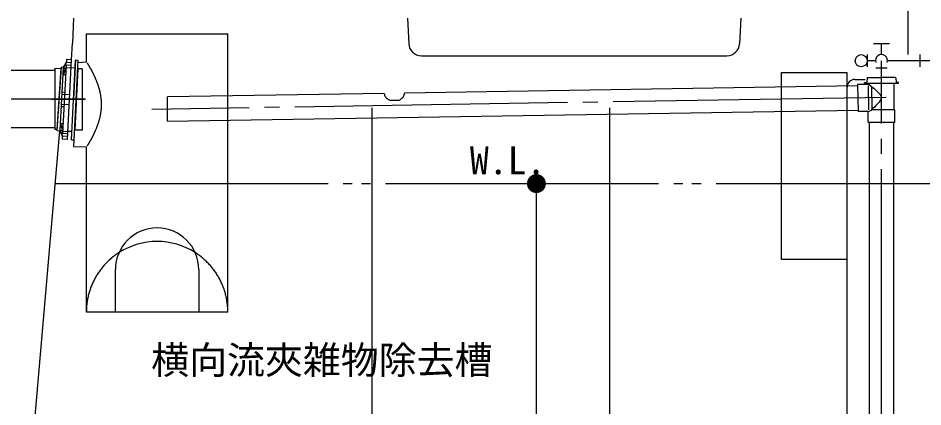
# Model space of a CAD drawing. Units: millimetres, scale not verified. Extents: x -8093 to 8093, y -5792 to 5792.
# Drawn here: x -6184 to -4394, y -2754 to -1985 of the extents above; entities that cross this region are included whole.
import ezdxf
from ezdxf.enums import TextEntityAlignment as Align

# ---------------------------------------------------------------- set-up
doc = ezdxf.new("R2010")
doc.units = ezdxf.units.MM
doc.header["$LTSCALE"] = 30
for name, pattern in [('LONG_CHAIN', [21, 18, -1, 1, -1]), ('LONG_DASHED1', [7, 6, -1]), ('LONG_DASHED2', [13, 12, -1]), ('LONG_DOUBLE_CHAIN', [21.8, 18, -1, 0.6, -0.6, 0.6, -1])]:
    doc.linetypes.add(name, pattern=pattern)
doc.layers.add('0-1_00クル-フ-0躯体', color=3, linetype='Continuous', lineweight=25)
doc.layers.add('0-3_00クル-フ-6寸法', color=132, linetype='Continuous', lineweight=25)
doc.styles.add('ＭＳ ゴシック', font='')
doc.styles.get('ＭＳ ゴシック').set_extended_font_data('MS Gothic')

msp = doc.modelspace()

# ---------------------------------------------------------------- linework, layer by layer
at = {"layer": '0-1_00クル-フ-0躯体', "linetype": 'LONG_CHAIN'}
for p, q in [((-4424.38, -1649.27), (-4424.38, -2057.27)), ((-4476.38, -3453.69), (-4476.38, -2098.93)), ((-6050.94, -2145.27), (-6320.19, -2145.27)), ((-6051.68, -2145.78), (-6118.18, -2145.78)), ((-4467.38, -2142.05), (-5919.61, -2165.44))]:
    msp.add_line(p, q, dxfattribs=at)
at = {"layer": '0-1_00クル-フ-0躯体'}
for p, q in [((-6074.48, -1984.96), (-6077.08, -2034.63)), ((-5414.29, -1984.96), (-5411.64, -2035.58)), ((-4754.48, -1984.96), (-4757.13, -2035.58)), ((-6049.38, -2015.78), (-5769.38, -2015.78)), ((-6049.38, -2071.73), (-6049.38, -2015.78)), ((-5769.38, -2566.78), (-5769.38, -2015.78)), ((-6078.8, -2067.37), (-6077.08, -2034.63)), ((-4492.5, -2035.08), (-4460.26, -2035.08)), ((-4476.38, -2057.28), (-4476.38, -2035.08)), ((-4504.38, -2057.28), (-4504.38, -2081.26)), ((-4504.38, -2057.63), (-4504.38, -2080.91)), ((-4400.38, -2057.28), (-4400.38, -2081.26)), ((-4400.38, -2057.63), (-4400.38, -2080.91)), ((-6094.5, -2083.96), (-6088.91, -2072.87)), ((-6094.42, -2082.45), (-6088.83, -2071.23)), ((-6088.64, -2067.74), (-6088.91, -2072.87)), ((-6078.93, -2073.39), (-6088.91, -2072.87)), ((-6079.11, -2067.24), (-6087.59, -2066.79)), ((-6086.85, -2224.55), (-6078.63, -2067.76)), ((-6078.89, -2225.47), (-6070.64, -2068.18)), ((-6066.12, -2067.92), (-6075.07, -2238.71)), ((-6070.62, -2067.68), (-6074.75, -2146.58)), ((-6070.62, -2067.68), (-6066.12, -2067.92)), ((-6066.36, -2072.47), (-6049.38, -2071.73)), ((-5386.67, -2059.27), (-4782.1, -2059.27)), ((-4488.38, -2069.27), (-4504.39, -2069.27)), ((-4476.38, -2102.7), (-4476.38, -2069.27)), ((-4280.88, -2069.27), (-4464.39, -2069.27)), ((-6111.69, -2088.27), (-6321.12, -2088.27)), ((-6111.69, -2083.88), (-6099.82, -2084.5)), ((-6111.69, -2083.88), (-6111.69, -2205.4)), ((-6099.82, -2084.5), (-6107.98, -2205.6)), ((-6106.9, -2207.98), (-6098.49, -2082.25)), ((-6100.94, -2206.79), (-6094.42, -2082.45)), ((-6098.49, -2082.25), (-6099.82, -2084.5)), ((-6094.42, -2082.46), (-6098.49, -2082.25)), ((-6089.21, -2078.44), (-6096.27, -2213.33)), ((-6095.18, -2096.93), (-6089.59, -2085.71)), ((-6095.03, -2093.94), (-6089.44, -2082.85)), ((-6094.5, -2083.96), (-6090.11, -2084.19)), ((-6094.32, -2080.46), (-6094.49, -2083.66)), ((-6093.27, -2079.51), (-6092.97, -2079.53)), ((-6089.44, -2082.85), (-6079.45, -2083.38)), ((-6079.19, -2078.46), (-6088.68, -2077.97)), ((-6071.45, -2083.66), (-6081.44, -2083.14)), ((-6066.02, -2085.08), (-6072.38, -2206.48)), ((-4544.38, -3469.85), (-4544.38, -2092.27)), ((-4464.89, -2084.07), (-4487.88, -2084.07)), ((-6090.19, -2097.19), (-6095.18, -2096.93)), ((-4529.38, -2106.37), (-4508.38, -2106.37)), ((-4504.93, -2103.65), (-4505.36, -2111.73)), ((-4503.94, -2102.7), (-4476.38, -2102.7)), ((-4448.83, -2102.7), (-4476.38, -2102.7)), ((-4447.83, -2103.65), (-4447.41, -2111.73)), ((-4523.87, -2118.95), (-5419.97, -2133.39)), ((-4523.91, -2116.82), (-4522.83, -2169.51)), ((-4502.84, -2116.09), (-4523.62, -2116.51)), ((-4509.88, -2112.2), (-4505.86, -2112.2)), ((-4509.88, -2113.7), (-4509.88, -2112.2)), ((-4509.88, -2113.7), (-4442.88, -2113.7)), ((-4501.2, -2166.6), (-4501.97, -2118.61)), ((-4500.88, -2113.7), (-4500.88, -2114.09)), ((-4500.88, -2116.05), (-4496.55, -2119.81)), ((-4496.21, -2120.55), (-4495.28, -2165.98)), ((-4451.88, -2113.7), (-4451.88, -2165.7)), ((-4442.88, -2112.2), (-4446.91, -2112.2)), ((-4442.88, -2113.7), (-4442.88, -2112.2)), ((-6097.2, -2135.39), (-6082.22, -2136.17)), ((-6096.96, -2130.89), (-6091.97, -2131.15)), ((-5459.96, -2134.03), (-5888.57, -2140.93)), ((-5888.57, -2188.94), (-5888.57, -2140.93)), ((-5448.69, -2147.27), (-5430.8, -2146.98)), ((-6098.48, -2159.85), (-6093.49, -2160.11)), ((-6098.24, -2155.36), (-6083.26, -2156.14)), ((-5484.38, -2162.27), (-5484.38, -3447.27)), ((-5014.38, -2162.27), (-5014.38, -3447.27)), ((-5888.57, -2188.94), (-4522.89, -2166.95)), ((-4505.07, -2169.44), (-4522.53, -2169.8)), ((-4503.03, -2169.4), (-4495.42, -2166.76)), ((-4503.03, -2190.9), (-4503.03, -2171.44)), ((-4450.73, -2166.7), (-4495.1, -2166.7)), ((-4449.73, -2190.9), (-4449.73, -2167.7)), ((-6100.42, -2196.8), (-6096.02, -2208.41)), ((-6095.27, -2194.08), (-6100.26, -2193.82)), ((-6100.26, -2193.82), (-6095.87, -2205.56)), ((-4476.38, -2191.2), (-4502.73, -2191.2)), ((-4500.38, -3029.89), (-4500.38, -2191.2)), ((-4450.03, -2191.2), (-4476.38, -2191.2)), ((-4452.38, -2191.2), (-4452.38, -3029.89)), ((-6111.69, -2202.27), (-6321.12, -2202.27)), ((-6102.15, -2208.23), (-6154.38, -2805.27)), ((-6107.98, -2205.6), (-6111.69, -2205.4)), ((-6106.9, -2207.98), (-6107.98, -2205.6)), ((-6101.02, -2208.29), (-6106.9, -2207.98)), ((-6101.12, -2210.28), (-6100.95, -2207.09)), ((-6101.02, -2208.3), (-6096.63, -2220.04)), ((-6100.94, -2206.79), (-6096.55, -2207.02)), ((-6100.94, -2206.79), (-6096.54, -2218.4)), ((-6100.18, -2211.33), (-6099.88, -2211.35)), ((-6096.81, -2223.53), (-6096.54, -2218.4)), ((-6086.55, -2218.92), (-6096.54, -2218.4)), ((-6096.02, -2208.41), (-6086.03, -2208.94)), ((-6086.29, -2213.85), (-6095.78, -2213.35)), ((-6078.05, -2209.49), (-6088.04, -2208.97)), ((-6087.37, -2225.02), (-6095.86, -2224.58)), ((-6087.37, -2225.02), (-6095.86, -2224.58)), ((-6078.89, -2225.47), (-6074.39, -2225.7)), ((-6075.07, -2238.71), (-6049.38, -2239.82)), ((-6049.38, -2566.78), (-6049.38, -2239.82)), ((-5991.88, -2564.96), (-5991.88, -2482.46)), ((-5826.88, -2482.46), (-5826.88, -2564.96)), ((-5769.38, -2566.78), (-6049.38, -2566.78))]:
    msp.add_line(p, q, dxfattribs=at)
at = {"layer": '0-1_00クル-フ-0躯体', "linetype": 'LONG_DASHED2'}
msp.add_line((-6082.04, -2209.28), (-6086.05, -2209.28), dxfattribs=at)
at = {"layer": '0-1_00クル-フ-0躯体', "linetype": 'LONG_DASHED1'}
msp.add_line((-4544.38, -2805.27), (-4544.38, -2302.56), dxfattribs=at)
at = {"layer": '0-1_00クル-フ-0躯体', "linetype": 'LONG_DOUBLE_CHAIN'}
msp.add_line((-6111.25, -2312.27), (-3797.51, -2312.27), dxfattribs=at)
at = {"layer": '0-1_00クル-フ-0躯体'}
for points in [[(-6045.16, -2077.33), (-6045.31, -2077.08), (-6045.46, -2076.84), (-6045.59, -2076.61), (-6045.73, -2076.39), (-6045.86, -2076.16), (-6046, -2075.93), (-6046.15, -2075.69), (-6046.29, -2075.45), (-6046.43, -2075.22), (-6046.56, -2075), (-6046.69, -2074.79), (-6046.81, -2074.59), (-6046.91, -2074.42), (-6047.01, -2074.27), (-6047.08, -2074.14), (-6047.15, -2074.03), (-6047.2, -2073.95), (-6047.25, -2073.87), (-6047.28, -2073.81), (-6047.31, -2073.77), (-6047.33, -2073.73), (-6047.35, -2073.71), (-6047.36, -2073.68), (-6047.37, -2073.67), (-6047.38, -2073.66), (-6047.38, -2073.65), (-6047.38, -2073.65), (-6047.38, -2073.65)], [(-6057.69, -2085.08), (-6057.69, -2206.48), (-6072.38, -2206.48), (-6073.43, -2207.42)], [(-6057.69, -2085.08), (-6066.02, -2085.08), (-6066.97, -2084.03)], [(-6034.44, -2097.19), (-6034.82, -2096.42), (-6035.18, -2095.67), (-6035.54, -2094.95), (-6035.87, -2094.27), (-6036.18, -2093.65), (-6036.46, -2093.08), (-6036.73, -2092.54), (-6037, -2092.02), (-6037.26, -2091.52), (-6037.53, -2091.01), (-6037.81, -2090.48), (-6038.1, -2089.93), (-6038.41, -2089.34), (-6038.74, -2088.72), (-6039.09, -2088.09), (-6039.43, -2087.45), (-6039.77, -2086.81), (-6040.11, -2086.2), (-6040.43, -2085.61), (-6040.73, -2085.06), (-6041.01, -2084.56), (-6041.26, -2084.1), (-6041.5, -2083.67), (-6041.72, -2083.27), (-6041.94, -2082.88), (-6042.16, -2082.49), (-6042.39, -2082.1), (-6042.62, -2081.69), (-6042.87, -2081.27), (-6043.13, -2080.82), (-6043.39, -2080.37), (-6043.65, -2079.91), (-6043.91, -2079.47), (-6044.16, -2079.03), (-6044.4, -2078.63), (-6044.62, -2078.25), (-6044.82, -2077.91), (-6045, -2077.61), (-6045.16, -2077.33)], [(-4544.38, -2462.27), (-4674.38, -2462.27), (-4674.38, -2092.27), (-4544.38, -2092.27)], [(-6022.3, -2130.44), (-6022.5, -2129.6), (-6022.73, -2128.72), (-6022.98, -2127.78), (-6023.25, -2126.78), (-6023.55, -2125.73), (-6023.85, -2124.63), (-6024.17, -2123.52), (-6024.5, -2122.42), (-6024.82, -2121.34), (-6025.13, -2120.3), (-6025.43, -2119.33), (-6025.71, -2118.43), (-6025.98, -2117.6), (-6026.24, -2116.82), (-6026.5, -2116.06), (-6026.77, -2115.31), (-6027.05, -2114.56), (-6027.34, -2113.78), (-6027.66, -2112.95), (-6028, -2112.07), (-6028.36, -2111.14), (-6028.74, -2110.18), (-6029.13, -2109.21), (-6029.52, -2108.24), (-6029.9, -2107.3), (-6030.27, -2106.4), (-6030.62, -2105.56), (-6030.94, -2104.79), (-6031.25, -2104.08), (-6031.54, -2103.41), (-6031.82, -2102.77), (-6032.1, -2102.15), (-6032.39, -2101.52), (-6032.69, -2100.88), (-6033, -2100.21), (-6033.34, -2099.49), (-6033.7, -2098.74), (-6034.07, -2097.97), (-6034.44, -2097.19)], [(-4544.38, -3353.43), (-4544.38, -2803.35), (-4544.38, -2121.37)], [(-4496.22, -2120.1), (-4495.54, -2120.61), (-4493.73, -2122.03), (-4491.11, -2124.17), (-4488, -2126.85), (-4484.72, -2129.9), (-4481.59, -2133.14), (-4478.95, -2136.39), (-4477.1, -2139.47), (-4476.38, -2142.2)], [(-6020.31, -2169.83), (-6020.15, -2168.7), (-6020.01, -2167.64), (-6019.89, -2166.65), (-6019.79, -2165.73), (-6019.7, -2164.85), (-6019.63, -2163.98), (-6019.57, -2163.12), (-6019.52, -2162.24), (-6019.48, -2161.31), (-6019.45, -2160.32), (-6019.43, -2159.26), (-6019.41, -2158.13), (-6019.4, -2156.97), (-6019.4, -2155.78), (-6019.4, -2154.59), (-6019.41, -2153.42), (-6019.43, -2152.29), (-6019.45, -2151.23), (-6019.48, -2150.24), (-6019.52, -2149.32), (-6019.57, -2148.43), (-6019.63, -2147.57), (-6019.7, -2146.71), (-6019.79, -2145.82), (-6019.89, -2144.9), (-6020.01, -2143.91), (-6020.15, -2142.85), (-6020.31, -2141.72), (-6020.48, -2140.55), (-6020.65, -2139.37), (-6020.84, -2138.18), (-6021.03, -2137.02), (-6021.21, -2135.9), (-6021.39, -2134.85), (-6021.57, -2133.87), (-6021.75, -2132.97), (-6021.92, -2132.1), (-6022.11, -2131.27), (-6022.3, -2130.44)], [(-4476.38, -2142.2), (-4476.99, -2144.96), (-4478.71, -2148.11), (-4481.22, -2151.47), (-4484.21, -2154.83), (-4487.36, -2158.02), (-4490.36, -2160.82), (-4492.89, -2163.07), (-4494.64, -2164.55), (-4495.3, -2165.09)], [(-6030.94, -2206.76), (-6030.62, -2205.99), (-6030.27, -2205.15), (-6029.9, -2204.25), (-6029.52, -2203.31), (-6029.13, -2202.34), (-6028.74, -2201.37), (-6028.36, -2200.41), (-6028, -2199.48), (-6027.66, -2198.6), (-6027.34, -2197.77), (-6027.05, -2196.99), (-6026.77, -2196.24), (-6026.5, -2195.49), (-6026.24, -2194.73), (-6025.98, -2193.95), (-6025.71, -2193.12), (-6025.43, -2192.22), (-6025.13, -2191.25), (-6024.82, -2190.21), (-6024.5, -2189.13), (-6024.17, -2188.03), (-6023.85, -2186.92), (-6023.55, -2185.83), (-6023.25, -2184.77), (-6022.98, -2183.77), (-6022.73, -2182.83), (-6022.5, -2181.96), (-6022.3, -2181.11), (-6022.11, -2180.28), (-6021.92, -2179.45), (-6021.75, -2178.59), (-6021.57, -2177.68), (-6021.39, -2176.71), (-6021.21, -2175.65), (-6021.03, -2174.53), (-6020.84, -2173.37), (-6020.65, -2172.19), (-6020.48, -2171), (-6020.31, -2169.83)], [(-6042.62, -2229.86), (-6042.39, -2229.45), (-6042.16, -2229.06), (-6041.94, -2228.67), (-6041.72, -2228.28), (-6041.5, -2227.88), (-6041.26, -2227.45), (-6041.01, -2226.99), (-6040.73, -2226.49), (-6040.43, -2225.94), (-6040.11, -2225.36), (-6039.77, -2224.74), (-6039.43, -2224.11), (-6039.09, -2223.47), (-6038.74, -2222.83), (-6038.41, -2222.21), (-6038.1, -2221.62), (-6037.81, -2221.07), (-6037.53, -2220.55), (-6037.26, -2220.04), (-6037, -2219.53), (-6036.73, -2219.01), (-6036.46, -2218.47), (-6036.18, -2217.9), (-6035.87, -2217.28), (-6035.54, -2216.6), (-6035.18, -2215.88), (-6034.82, -2215.13), (-6034.44, -2214.36), (-6034.07, -2213.58), (-6033.7, -2212.81), (-6033.34, -2212.06), (-6033, -2211.35), (-6032.69, -2210.67), (-6032.39, -2210.03), (-6032.1, -2209.41), (-6031.82, -2208.78), (-6031.54, -2208.14), (-6031.25, -2207.48), (-6030.94, -2206.76)], [(-6047.38, -2237.9), (-6047.38, -2237.9), (-6047.38, -2237.9), (-6047.38, -2237.89), (-6047.37, -2237.88), (-6047.36, -2237.87), (-6047.35, -2237.85), (-6047.33, -2237.82), (-6047.31, -2237.78), (-6047.28, -2237.74), (-6047.25, -2237.68), (-6047.2, -2237.61), (-6047.15, -2237.52), (-6047.08, -2237.41), (-6047.01, -2237.28), (-6046.91, -2237.13), (-6046.81, -2236.96), (-6046.69, -2236.77), (-6046.56, -2236.55), (-6046.43, -2236.33), (-6046.29, -2236.1), (-6046.15, -2235.86), (-6046, -2235.63), (-6045.86, -2235.39), (-6045.73, -2235.17), (-6045.59, -2234.94), (-6045.46, -2234.71), (-6045.31, -2234.48), (-6045.16, -2234.22), (-6045, -2233.94), (-6044.82, -2233.64), (-6044.62, -2233.3), (-6044.4, -2232.93), (-6044.16, -2232.52), (-6043.91, -2232.09), (-6043.65, -2231.64), (-6043.39, -2231.19), (-6043.13, -2230.73), (-6042.87, -2230.29), (-6042.62, -2229.86)]]:
    msp.add_lwpolyline(points, dxfattribs=at)
msp.add_circle((-4516.38, -2069.27), 11.99, dxfattribs=at)
for centre, radius, start, end in [((-5386.67, -2034.27), 25, 183, 270), ((-4782.1, -2034.27), 25, 270, 357), ((-4476.38, -2069.27), 11.99, 343.40184, 196.59816), ((-6087.65, -2067.79), 1, 87, 177), ((-6079.13, -2067.74), 0.5, 357, 87), ((-6093.32, -2080.51), 1, 87, 177), ((-6088.71, -2078.47), 0.5, 87, 177), ((-4529.38, -2121.37), 15, 90, 180), ((-4505.86, -2111.7), 0.5, 270, 357), ((-4503.94, -2103.7), 1, 90, 177), ((-4448.83, -2103.7), 1, 3, 90), ((-4446.91, -2111.7), 0.5, 183, 270), ((-4523.61, -2116.81), 0.3, 91.17, 181.17), ((-4502.88, -2114.09), 2, 271.17, 0), ((-4497.21, -2120.57), 1, 1.17, 49.00992), ((-5447.91, -2133.73), 12.06, 181.43747, 215.3514), ((-5444.61, -2131.48), 16.04, 215.08288, 234.48451), ((-5441.77, -2127.56), 20.89, 234.39858, 250.65815), ((-5438.35, -2127.5), 20.89, 291.18718, 307.44675), ((-5435.39, -2131.33), 16.04, 307.36082, 326.76245), ((-5432.02, -2133.47), 12.06, 326.49392, 0.40785), ((-4450.88, -2165.7), 1, 180, 270), ((-4522.53, -2169.5), 0.3, 181.17, 271.17), ((-4505.03, -2171.44), 2, 0, 91.17), ((-4496.28, -2166), 1, 289.16391, 1.17), ((-4495.1, -2167.7), 1, 90, 109.16391), ((-4450.73, -2167.7), 1, 0, 90), ((-4502.73, -2190.9), 0.3, 180, 270), ((-4450.03, -2190.9), 0.3, 270, 0), ((-6100.12, -2210.34), 1, 177, 267), ((-6095.75, -2212.85), 0.5, 177, 267), ((-6095.81, -2223.58), 1, 177, 267), ((-6087.35, -2224.52), 0.5, 267, 357), ((-5909.38, -2482.47), 82.49, 0.00729, 179.99271)]:
    msp.add_arc(centre, radius, start, end, dxfattribs=at)
msp.add_ellipse((-5909.38, -2566.78), major_axis=(140, 0), ratio=0.999999, start_param=1.0031336, end_param=2.1384591, dxfattribs=at)
at = {"layer": '0-1_00クル-フ-0躯体', "linetype": 'LONG_DASHED2'}
for major_axis, start_param, end_param in [((-140, 0), 5.2800472, 6.2831853), ((140, 0), 6.2831853, 7.2863234)]:
    msp.add_ellipse((-5909.38, -2566.78), major_axis=major_axis, ratio=0.999999, start_param=start_param, end_param=end_param, dxfattribs=at)
at = {"layer": '0-3_00クル-フ-6寸法', "color": 4}
for p in [(-5279.01, -2312.27), (-5159.01, -3497.27)]:
    msp.add_line(p, (-5159.01, -2312.27), dxfattribs=at)
at = {"layer": '0-3_00クル-フ-6寸法'}
for points in [[(-5159.01, -2312.27), (-5177.72, -2311.09), (-5177.43, -2308.76)], [(-5159.01, -2312.27), (-5177.43, -2308.76), (-5176.84, -2306.48)], [(-5159.01, -2312.27), (-5176.84, -2306.48), (-5175.97, -2304.29)], [(-5159.01, -2312.27), (-5175.97, -2304.29), (-5174.84, -2302.22)], [(-5159.01, -2312.27), (-5174.84, -2302.22), (-5173.46, -2300.32)], [(-5159.01, -2312.27), (-5173.46, -2300.32), (-5171.84, -2298.6)], [(-5159.01, -2312.27), (-5171.84, -2298.6), (-5170.03, -2297.1)], [(-5159.01, -2312.27), (-5170.03, -2297.1), (-5168.04, -2295.84)], [(-5159.01, -2312.27), (-5168.04, -2295.84), (-5165.91, -2294.84)], [(-5159.01, -2312.27), (-5165.91, -2294.84), (-5163.67, -2294.11)], [(-5159.01, -2312.27), (-5163.67, -2294.11), (-5161.36, -2293.67)], [(-5159.01, -2312.27), (-5161.36, -2293.67), (-5159.01, -2293.52)], [(-5159.01, -2312.27), (-5159.01, -2293.52), (-5156.66, -2293.67)], [(-5159.01, -2312.27), (-5156.66, -2293.67), (-5154.35, -2294.11)], [(-5159.01, -2312.27), (-5154.35, -2294.11), (-5152.11, -2294.84)], [(-5159.01, -2312.27), (-5152.11, -2294.84), (-5149.98, -2295.84)], [(-5159.01, -2312.27), (-5149.98, -2295.84), (-5147.99, -2297.1)], [(-5159.01, -2312.27), (-5147.99, -2297.1), (-5146.17, -2298.6)], [(-5159.01, -2312.27), (-5146.17, -2298.6), (-5144.56, -2300.32)], [(-5159.01, -2312.27), (-5144.56, -2300.32), (-5143.18, -2302.22)], [(-5159.01, -2312.27), (-5143.18, -2302.22), (-5142.04, -2304.29)], [(-5159.01, -2312.27), (-5142.04, -2304.29), (-5141.18, -2306.48)], [(-5159.01, -2312.27), (-5141.18, -2306.48), (-5140.59, -2308.76)], [(-5159.01, -2312.27), (-5140.59, -2308.76), (-5140.3, -2311.09)], [(-5159.01, -2312.27), (-5177.72, -2313.45), (-5177.72, -2311.09)], [(-5159.01, -2312.27), (-5177.43, -2315.78), (-5177.72, -2313.45)], [(-5159.01, -2312.27), (-5176.84, -2318.06), (-5177.43, -2315.78)], [(-5159.01, -2312.27), (-5175.97, -2320.25), (-5176.84, -2318.06)], [(-5159.01, -2312.27), (-5174.84, -2322.32), (-5175.97, -2320.25)], [(-5159.01, -2312.27), (-5173.46, -2324.22), (-5174.84, -2322.32)], [(-5159.01, -2312.27), (-5171.84, -2325.94), (-5173.46, -2324.22)], [(-5159.01, -2312.27), (-5170.03, -2327.44), (-5171.84, -2325.94)], [(-5159.01, -2312.27), (-5168.04, -2328.7), (-5170.03, -2327.44)], [(-5159.01, -2312.27), (-5165.91, -2329.7), (-5168.04, -2328.7)], [(-5159.01, -2312.27), (-5163.67, -2330.43), (-5165.91, -2329.7)], [(-5159.01, -2312.27), (-5161.36, -2330.87), (-5163.67, -2330.43)], [(-5159.01, -2312.27), (-5159.01, -2331.02), (-5161.36, -2330.87)], [(-5159.01, -2312.27), (-5140.3, -2311.09), (-5140.3, -2313.45)], [(-5159.01, -2312.27), (-5156.66, -2330.87), (-5159.01, -2331.02)], [(-5159.01, -2312.27), (-5154.35, -2330.43), (-5156.66, -2330.87)], [(-5159.01, -2312.27), (-5152.11, -2329.7), (-5154.35, -2330.43)], [(-5159.01, -2312.27), (-5149.98, -2328.7), (-5152.11, -2329.7)], [(-5159.01, -2312.27), (-5147.99, -2327.44), (-5149.98, -2328.7)], [(-5159.01, -2312.27), (-5146.17, -2325.94), (-5147.99, -2327.44)], [(-5159.01, -2312.27), (-5144.56, -2324.22), (-5146.17, -2325.94)], [(-5159.01, -2312.27), (-5143.18, -2322.32), (-5144.56, -2324.22)], [(-5159.01, -2312.27), (-5142.04, -2320.25), (-5143.18, -2322.32)], [(-5159.01, -2312.27), (-5141.18, -2318.06), (-5142.04, -2320.25)], [(-5159.01, -2312.27), (-5140.59, -2315.78), (-5141.18, -2318.06)], [(-5159.01, -2312.27), (-5140.3, -2313.45), (-5140.59, -2315.78)]]:
    msp.add_solid(points, dxfattribs=at)

# ---------------------------------------------------------------- texts
at = {"layer": '0-1_00クル-フ-0躯体', "color": 4, "style": 'ＭＳ ゴシック'}
for s, p in [('W.L.', (-5290.62, -2310.22)), ('横向流夾雑物除去槽', (-5921.03, -2705.34))]:
    msp.add_text(s, height=54.99, dxfattribs=at).set_placement(p, align=Align.BOTTOM_LEFT)

doc.saveas('drawing.dxf')
